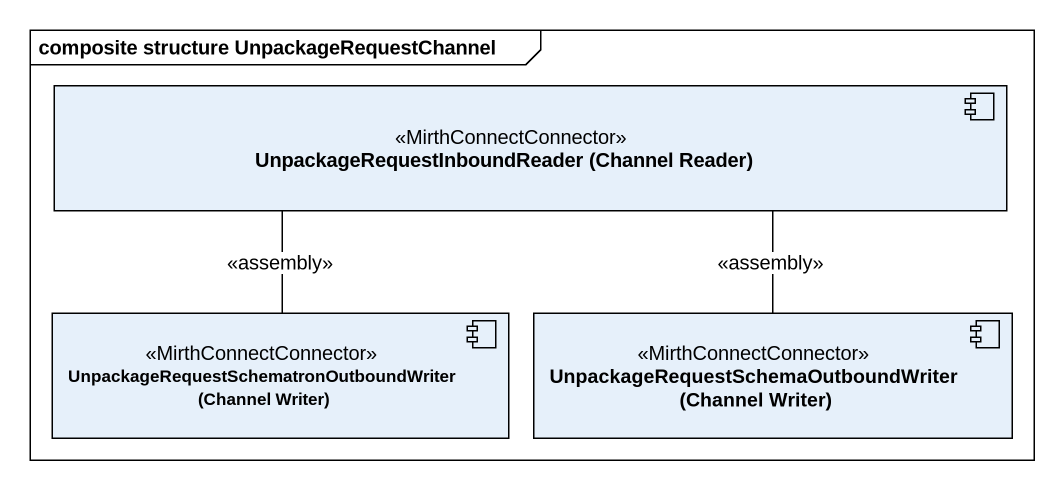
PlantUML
@startuml
mainframe composite structure UnpackageRequestChannel
component "UnpackageRequestInboundReader (Channel Reader)" as UnpackageRequestInboundReade <<MirthConnectConnector>>
component "UnpackageRequestSchematronOutboundWriter (Channel Writer)" as UnpackageRequestSchematronOu <<MirthConnectConnector>>
component "UnpackageRequestSchemaOutboundWriter (Channel Writer)" as UnpackageRequestSchemaOutbou <<MirthConnectConnector>>
UnpackageRequestInboundReade -- UnpackageRequestSchematronOu : <<assembly>>
UnpackageRequestInboundReade -- UnpackageRequestSchemaOutbou : <<assembly>>
@enduml
